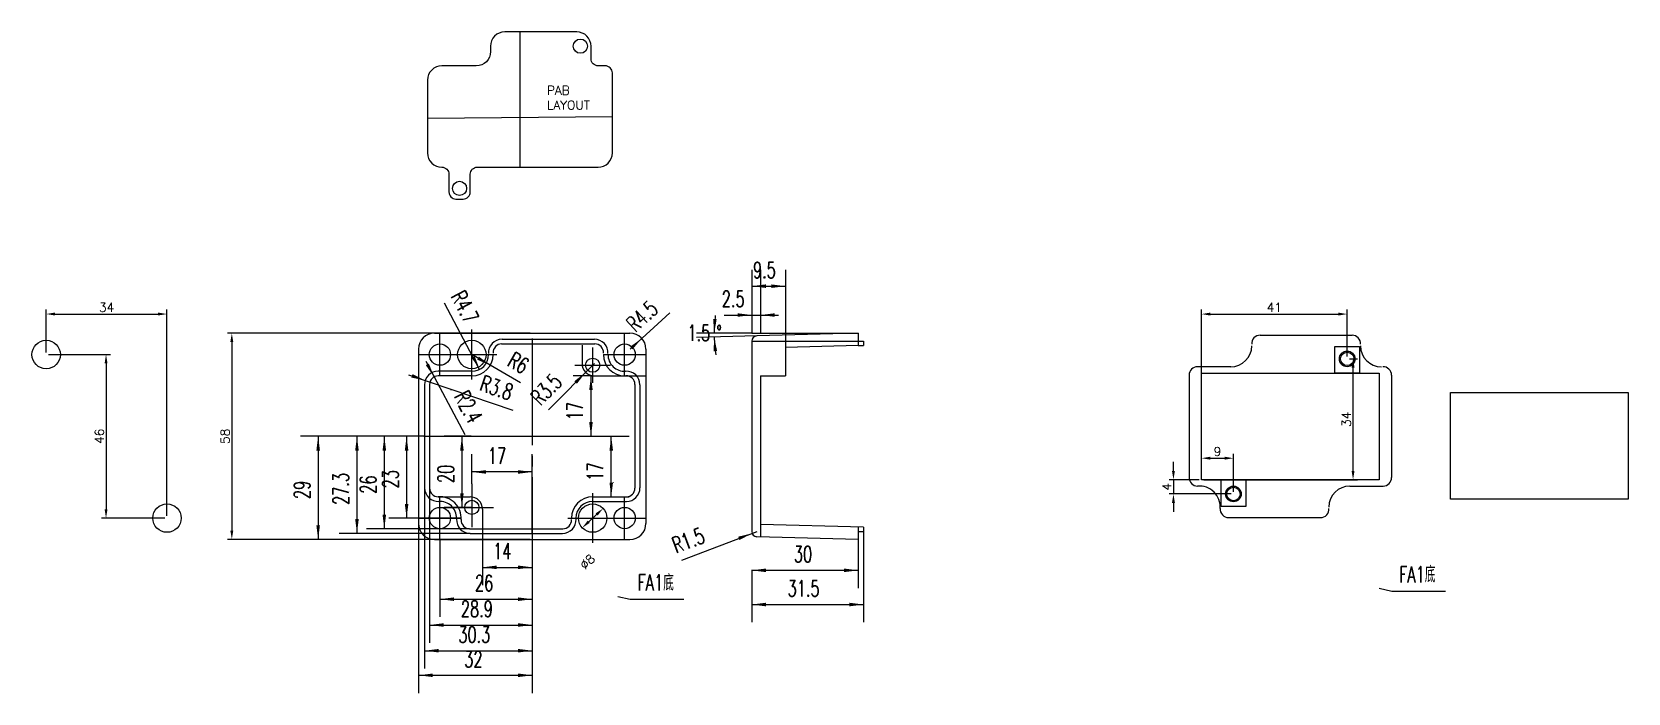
# Model space of a CAD drawing. Extents: x -173 to 277, y -72 to 113.
import ezdxf

# ---------------------------------------------------------------- set-up
doc = ezdxf.new("R2010")
doc.units = 0
doc.header["$MEASUREMENT"] = 0
doc.linetypes.add('EB_DASHDOT', pattern=[39, 30, -3, 3, -3])
doc.layers.get('0').update_dxf_attribs({"linetype": 'CONTINUOUS'})
doc.layers.get('Defpoints').update_dxf_attribs({"linetype": 'CONTINUOUS'})
doc.layers.add('CAXA1', color=1, linetype='EB_DASHDOT')
doc.layers.add('CAXA4', color=3, linetype='CONTINUOUS')
doc.styles.get("Standard").update_dxf_attribs({"font": 'txt', "bigfont": 'hztxt.shx'})
doc.dimstyles.new('ISO-25', dxfattribs={"dimtxt": 2.5, "dimasz": 2.5, "dimexe": 1.25, "dimexo": 0.625, "dimtad": 1, "dimdec": 4, "dimdsep": 46, "dimtxsty": 'Standard', "dimcen": 0, "dimadec": 0, "dimazin": 0, "dimtfac": 1, "dimtdec": 4, "dimtmove": 0, "dimatfit": 3, "dimfxl": 1, "dimtolj": 1, "dimtzin": 0, "dimarcsym": 0})
doc.dimstyles.new('标准', dxfattribs={"dimtxt": 3.5, "dimasz": 4, "dimexe": 2, "dimexo": 0, "dimtad": 1, "dimdec": 4, "dimdsep": 46, "dimtxsty": 'Standard', "dimcen": 0, "dimdle": 6, "dimadec": 0, "dimazin": 0, "dimtfac": 1, "dimtdec": 4, "dimtmove": 0, "dimatfit": 3, "dimfxl": 1, "dimtolj": 1, "dimtzin": 0, "dimarcsym": 0})

# ---------------------------------------------------------------- blocks, each defined once
blk = doc.blocks.new('*U1')
at = {"linetype": 'Continuous', "transparency": 16777216}
for points in [[(29.9, 33.86), (25.9, 34.36), (25.9, 33.36)], [(32.4, 33.86), (36.4, 34.36), (36.4, 33.36)]]:
    blk.add_hatch(color=1, dxfattribs=at).paths.add_polyline_path(points, flags=0)
at = {"color": 1, "linetype": 'Continuous', "transparency": 16777216}
for p, q in [((29.9, 46.59), (29.9, 28.86)), ((32.4, 46.59), (32.4, 28.86)), ((22.11, 33.86), (37.4, 33.86))]:
    blk.add_line(p, q, dxfattribs=at)
at = {"color": 1, "linetype": 'Continuous', "transparency": 16777216, "width": 0.667}
blk.add_text('2.5', height=4.5, dxfattribs=at).set_placement((21.48, 36.15))
blk = doc.blocks.new('*U2')
at = {"linetype": 'Continuous', "transparency": 16777216}
for points in [[(29.9, 41.98), (33.9, 42.48), (33.9, 41.48)], [(39.4, 41.98), (35.4, 42.48), (35.4, 41.48)]]:
    blk.add_hatch(color=1, dxfattribs=at).paths.add_polyline_path(points, flags=0)
at = {"color": 1, "linetype": 'Continuous', "transparency": 16777216}
for p, q in [((29.9, 46.59), (29.9, 36.98)), ((39.4, 46.59), (39.4, 36.98)), ((29.9, 41.98), (39.4, 41.98))]:
    blk.add_line(p, q, dxfattribs=at)
at = {"color": 1, "linetype": 'Continuous', "transparency": 16777216, "width": 0.667}
blk.add_text('9.5', height=4.5, dxfattribs=at).set_placement((30.25, 44.27))
blk = doc.blocks.new('*U3')
at = {"linetype": 'Continuous', "transparency": 16777216}
blk.add_hatch(color=1, dxfattribs=at).paths.add_polyline_path([(29.99, -27.54), (26.08, -28.49), (26.43, -29.43)], flags=0)
at = {"color": 1, "linetype": 'Continuous', "transparency": 16777216}
blk.add_line((10.26, -35.04), (31.4, -27.01), dxfattribs=at)
at = {"color": 1, "linetype": 'Continuous', "transparency": 16777216, "width": 0.667}
blk.add_text('R1.5', height=4.5, rotation=20.8207, dxfattribs=at).set_placement((8.59, -33.23))
blk = doc.blocks.new('CAXBLOCK4', base_point=(33.1, -18.56))
at = {"color": 1, "linetype": 'Continuous', "width": 0.667}
for s, p in [('1.5', (11.81, 26.59)), ('%%D', (19.96, 26.49))]:
    blk.add_text(s, height=4.5, dxfattribs=at).set_placement(p)
blk = doc.blocks.new('*U4')
at = {"linetype": 'Continuous', "transparency": 16777216}
for points in [[(19.34, 28.75), (20.03, 32.69), (19.04, 32.79)], [(19.35, 27.69), (20.15, 23.76), (19.16, 23.64)]]:
    blk.add_hatch(color=1, dxfattribs=at).paths.add_polyline_path(points, flags=0)
at = {"color": 1, "linetype": 'Continuous', "transparency": 16777216}
for p, q in [((29.9, 28.75), (14.34, 28.75)), ((31.36, 28), (14.35, 27.56))]:
    blk.add_line(p, q, dxfattribs=at)
for start, end in [(172.9368, 180), (181.5, 188.5632)]:
    blk.add_arc((59.9, 28.75), 40.56, start, end, dxfattribs=at)
blk.add_blockref('CAXBLOCK4', (33.1, -18.56), dxfattribs=at)
blk = doc.blocks.new('CAXBLOCK5', base_point=(33.1, -18.56))
at = {"color": 1, "linetype": 'Continuous'}
for p, q in [((-7.81, -45.26), (-4.29, -46.06)), ((-4.29, -46.06), (10.79, -46.06))]:
    blk.add_line(p, q, dxfattribs=at)
at = {"color": 1, "linetype": 'Continuous', "width": 0.667}
blk.add_text('FA1底', height=4.5, dxfattribs=at).set_placement((-2.21, -43.65))
blk = doc.blocks.new('*U7')
at = {"layer": 'CAXA4', "linetype": 'Continuous', "transparency": 16777216}
for points in [[(-48.85, -10.27), (-44.85, -10.77), (-44.85, -9.77)], [(-31.85, -10.27), (-35.85, -10.77), (-35.85, -9.77)]]:
    blk.add_hatch(color=1, dxfattribs=at).paths.add_polyline_path(points, flags=0)
at = {"layer": 'CAXA4', "color": 1, "linetype": 'Continuous', "transparency": 16777216}
for p, q in [((-48.85, -13.65), (-48.85, -5.27)), ((-31.85, -27.75), (-31.85, -5.27)), ((-31.85, -10.27), (-48.85, -10.27))]:
    blk.add_line(p, q, dxfattribs=at)
at = {"layer": 'CAXA4', "color": 1, "linetype": 'Continuous', "transparency": 16777216, "width": 0.667}
blk.add_text('17', height=4.5, dxfattribs=at).set_placement((-44.35, -7.98))
blk = doc.blocks.new('*U8')
at = {"layer": 'CAXA4', "linetype": 'Continuous', "transparency": 16777216}
for points in [[(-45.85, -37.1), (-41.85, -36.6), (-41.85, -37.6)], [(-31.85, -37.1), (-35.85, -36.6), (-35.85, -37.6)]]:
    blk.add_hatch(color=1, dxfattribs=at).paths.add_polyline_path(points, flags=0)
at = {"layer": 'CAXA4', "color": 1, "linetype": 'Continuous', "transparency": 16777216}
for p, q in [((-45.85, -25.82), (-45.85, -42.1)), ((-31.85, -27.75), (-31.85, -42.1)), ((-45.85, -37.1), (-31.85, -37.1))]:
    blk.add_line(p, q, dxfattribs=at)
at = {"layer": 'CAXA4', "color": 1, "linetype": 'Continuous', "transparency": 16777216, "width": 0.667}
blk.add_text('14', height=4.5, dxfattribs=at).set_placement((-42.85, -34.81))
blk = doc.blocks.new('*U9')
at = {"layer": 'CAXA4', "linetype": 'Continuous', "transparency": 16777216}
for points in [[(-57.85, -46.06), (-53.85, -45.56), (-53.85, -46.56)], [(-31.85, -46.06), (-35.85, -45.56), (-35.85, -46.56)]]:
    blk.add_hatch(color=1, dxfattribs=at).paths.add_polyline_path(points, flags=0)
at = {"layer": 'CAXA4', "color": 1, "linetype": 'Continuous', "transparency": 16777216}
for p, q in [((-57.85, -29.25), (-57.85, -51.06)), ((-31.85, -27.75), (-31.85, -51.06)), ((-57.85, -46.06), (-31.85, -46.06))]:
    blk.add_line(p, q, dxfattribs=at)
at = {"layer": 'CAXA4', "color": 1, "linetype": 'Continuous', "transparency": 16777216, "width": 0.667}
blk.add_text('26', height=4.5, dxfattribs=at).set_placement((-47.99, -43.77))
blk = doc.blocks.new('*U10')
at = {"layer": 'CAXA4', "linetype": 'Continuous', "transparency": 16777216}
for points in [[(-60.75, -53.32), (-56.75, -52.82), (-56.75, -53.82)], [(-31.85, -53.32), (-35.85, -52.82), (-35.85, -53.82)]]:
    blk.add_hatch(color=1, dxfattribs=at).paths.add_polyline_path(points, flags=0)
at = {"layer": 'CAXA4', "color": 1, "linetype": 'Continuous', "transparency": 16777216}
for p, q in [((-60.75, -14.85), (-60.75, -58.32)), ((-31.85, -27.75), (-31.85, -58.32)), ((-60.75, -53.32), (-31.85, -53.32))]:
    blk.add_line(p, q, dxfattribs=at)
at = {"layer": 'CAXA4', "color": 1, "linetype": 'Continuous', "transparency": 16777216, "width": 0.667}
blk.add_text('28.9', height=4.5, dxfattribs=at).set_placement((-51.95, -51.03))
blk = doc.blocks.new('*U11')
at = {"layer": 'CAXA4', "linetype": 'Continuous', "transparency": 16777216}
for points in [[(-62.15, -60.55), (-58.15, -60.05), (-58.15, -61.05)], [(-31.85, -60.55), (-35.85, -60.05), (-35.85, -61.05)]]:
    blk.add_hatch(color=1, dxfattribs=at).paths.add_polyline_path(points, flags=0)
at = {"layer": 'CAXA4', "color": 1, "linetype": 'Continuous', "transparency": 16777216}
for p, q in [((-62.15, -14.77), (-62.15, -65.55)), ((-31.85, -27.75), (-31.85, -65.55)), ((-62.15, -60.55), (-31.85, -60.55))]:
    blk.add_line(p, q, dxfattribs=at)
at = {"layer": 'CAXA4', "color": 1, "linetype": 'Continuous', "transparency": 16777216, "width": 0.667}
blk.add_text('30.3', height=4.5, dxfattribs=at).set_placement((-52.65, -58.26))
blk = doc.blocks.new('*U12')
at = {"layer": 'CAXA4', "linetype": 'Continuous', "transparency": 16777216}
for points in [[(-63.85, -67.46), (-59.85, -66.96), (-59.85, -67.96)], [(-31.85, -67.46), (-35.85, -66.96), (-35.85, -67.96)]]:
    blk.add_hatch(color=1, dxfattribs=at).paths.add_polyline_path(points, flags=0)
at = {"layer": 'CAXA4', "color": 1, "linetype": 'Continuous', "transparency": 16777216}
for p, q in [((-63.85, -24.75), (-63.85, -72.46)), ((-31.85, -27.75), (-31.85, -72.46)), ((-63.85, -67.46), (-31.85, -67.46))]:
    blk.add_line(p, q, dxfattribs=at)
at = {"layer": 'CAXA4', "color": 1, "linetype": 'Continuous', "transparency": 16777216, "width": 0.667}
blk.add_text('32', height=4.5, dxfattribs=at).set_placement((-50.99, -65.17))
blk = doc.blocks.new('*U13')
at = {"layer": 'CAXA4', "linetype": 'Continuous', "transparency": 16777216}
for points in [[(-51.65, -0.25), (-51.15, -4.25), (-52.15, -4.25)], [(-51.65, -20.25), (-51.15, -16.25), (-52.15, -16.25)]]:
    blk.add_hatch(color=1, dxfattribs=at).paths.add_polyline_path(points, flags=0)
at = {"layer": 'CAXA4', "color": 1, "linetype": 'Continuous', "transparency": 16777216}
for p, q in [((-49.08, -0.25), (-56.65, -0.25)), ((-51.65, -0.25), (-51.65, -20.25)), ((-48.85, -20.25), (-56.65, -20.25))]:
    blk.add_line(p, q, dxfattribs=at)
at = {"layer": 'CAXA4', "color": 1, "linetype": 'Continuous', "transparency": 16777216, "width": 0.667}
blk.add_text('20', height=4.5, rotation=90, dxfattribs=at).set_placement((-53.94, -13.39))
blk = doc.blocks.new('*U14')
at = {"layer": 'CAXA4', "linetype": 'Continuous', "transparency": 16777216}
for points in [[(-67.22, -0.25), (-66.72, -4.25), (-67.72, -4.25)], [(-67.22, -23.25), (-66.72, -19.25), (-67.72, -19.25)]]:
    blk.add_hatch(color=1, dxfattribs=at).paths.add_polyline_path(points, flags=0)
at = {"layer": 'CAXA4', "color": 1, "linetype": 'Continuous', "transparency": 16777216}
for p, q in [((-62.35, -0.25), (-72.22, -0.25)), ((-67.22, -0.25), (-67.22, -23.25)), ((-51.85, -23.25), (-72.22, -23.25))]:
    blk.add_line(p, q, dxfattribs=at)
at = {"layer": 'CAXA4', "color": 1, "linetype": 'Continuous', "transparency": 16777216, "width": 0.667}
blk.add_text('23', height=4.5, rotation=90, dxfattribs=at).set_placement((-69.51, -14.89))
blk = doc.blocks.new('*U15')
at = {"layer": 'CAXA4', "linetype": 'Continuous', "transparency": 16777216}
for points in [[(-73.49, -0.25), (-72.99, -4.25), (-73.99, -4.25)], [(-73.49, -26.25), (-72.99, -22.25), (-73.99, -22.25)]]:
    blk.add_hatch(color=1, dxfattribs=at).paths.add_polyline_path(points, flags=0)
at = {"layer": 'CAXA4', "color": 1, "linetype": 'Continuous', "transparency": 16777216}
for p, q in [((-62.35, -0.25), (-78.49, -0.25)), ((-73.49, -0.25), (-73.49, -26.25)), ((-49.48, -26.25), (-78.49, -26.25))]:
    blk.add_line(p, q, dxfattribs=at)
at = {"layer": 'CAXA4', "color": 1, "linetype": 'Continuous', "transparency": 16777216, "width": 0.667}
blk.add_text('26', height=4.5, rotation=90, dxfattribs=at).set_placement((-75.78, -16.39))
blk = doc.blocks.new('*U16')
at = {"layer": 'CAXA4', "linetype": 'Continuous', "transparency": 16777216}
for points in [[(-81.19, -0.25), (-80.69, -4.25), (-81.69, -4.25)], [(-81.19, -27.55), (-80.69, -23.55), (-81.69, -23.55)]]:
    blk.add_hatch(color=1, dxfattribs=at).paths.add_polyline_path(points, flags=0)
at = {"layer": 'CAXA4', "color": 1, "linetype": 'Continuous', "transparency": 16777216}
for p, q in [((-62.35, -0.25), (-86.19, -0.25)), ((-81.19, -0.25), (-81.19, -27.55)), ((-49.37, -27.55), (-86.19, -27.55))]:
    blk.add_line(p, q, dxfattribs=at)
at = {"layer": 'CAXA4', "color": 1, "linetype": 'Continuous', "transparency": 16777216, "width": 0.667}
blk.add_text('27.3', height=4.5, rotation=90, dxfattribs=at).set_placement((-83.48, -19.55))
blk = doc.blocks.new('*U17')
at = {"layer": 'CAXA4', "linetype": 'Continuous', "transparency": 16777216}
for points in [[(-92.11, -0.25), (-91.61, -4.25), (-92.61, -4.25)], [(-92.11, -29.25), (-91.61, -25.25), (-92.61, -25.25)]]:
    blk.add_hatch(color=1, dxfattribs=at).paths.add_polyline_path(points, flags=0)
at = {"layer": 'CAXA4', "color": 1, "linetype": 'Continuous', "transparency": 16777216}
for p, q in [((-62.35, -0.25), (-97.11, -0.25)), ((-92.11, -0.25), (-92.11, -29.25)), ((-59.35, -29.25), (-97.11, -29.25))]:
    blk.add_line(p, q, dxfattribs=at)
at = {"layer": 'CAXA4', "color": 1, "linetype": 'Continuous', "transparency": 16777216, "width": 0.667}
blk.add_text('29', height=4.5, rotation=90, dxfattribs=at).set_placement((-94.4, -17.89))
blk = doc.blocks.new('*U18')
at = {"layer": 'CAXA4', "linetype": 'Continuous', "transparency": 16777216}
blk.add_hatch(color=1, dxfattribs=at).paths.add_polyline_path([(-59.49, 16.46), (-60.94, 20.22), (-61.82, 19.75)], flags=0)
at = {"layer": 'CAXA4', "color": 1, "linetype": 'Continuous', "transparency": 16777216}
blk.add_line((-61.85, 20.87), (-50.8, 0.27), dxfattribs=at)
at = {"layer": 'CAXA4', "color": 1, "linetype": 'Continuous', "transparency": 16777216, "width": 0.667}
blk.add_text('R2.4', height=4.5, rotation=298.2257, dxfattribs=at).set_placement((-53.95, 10.99))
blk = doc.blocks.new('*U19')
at = {"layer": 'CAXA4', "linetype": 'Continuous', "transparency": 16777216}
blk.add_hatch(color=1, dxfattribs=at).paths.add_polyline_path([(-61.95, 15.47), (-65.58, 17.24), (-65.9, 16.29)], flags=0)
at = {"layer": 'CAXA4', "color": 1, "linetype": 'Continuous', "transparency": 16777216}
blk.add_line((-66.68, 17.09), (-37.29, 7.07), dxfattribs=at)
at = {"layer": 'CAXA4', "color": 1, "linetype": 'Continuous', "transparency": 16777216, "width": 0.667}
blk.add_text('R3.8', height=4.5, rotation=341.1734, dxfattribs=at).set_placement((-46.91, 12.77))
blk = doc.blocks.new('*U20')
at = {"layer": 'CAXA4', "linetype": 'Continuous', "transparency": 16777216}
blk.add_hatch(color=1, dxfattribs=at).paths.add_polyline_path([(-43.66, 19.75), (-47.37, 21.31), (-46.87, 22.18)], flags=0)
at = {"layer": 'CAXA4', "color": 1, "linetype": 'Continuous', "transparency": 16777216}
blk.add_line((-35.16, 14.83), (-48.85, 22.75), dxfattribs=at)
at = {"layer": 'CAXA4', "color": 1, "linetype": 'Continuous', "transparency": 16777216, "width": 0.667}
blk.add_text('R6', height=4.5, rotation=329.9767, dxfattribs=at).set_placement((-39.14, 19.78))
blk = doc.blocks.new('*U21')
at = {"layer": 'CAXA4', "linetype": 'Continuous', "transparency": 16777216}
blk.add_hatch(color=1, dxfattribs=at).paths.add_polyline_path([(-46.66, 18.59), (-48.97, 21.9), (-48.08, 22.36)], flags=0)
at = {"layer": 'CAXA4', "color": 1, "linetype": 'Continuous', "transparency": 16777216}
blk.add_line((-46.66, 18.59), (-56.51, 37.23), dxfattribs=at)
at = {"layer": 'CAXA4', "color": 1, "linetype": 'Continuous', "transparency": 16777216, "width": 0.667}
blk.add_text('R4.7', height=4.5, rotation=297.874, dxfattribs=at).set_placement((-54.92, 39.11))
blk = doc.blocks.new('*U24')
at = {"layer": 'CAXA4', "linetype": 'Continuous', "transparency": 16777216}
blk.add_hatch(color=1, dxfattribs=at).paths.add_polyline_path([(-1.03, 27.28), (-3.65, 24.22), (-4.32, 24.95)], flags=0)
at = {"layer": 'CAXA4', "color": 1, "linetype": 'Continuous', "transparency": 16777216}
blk.add_line((6.84, 34.46), (-4.35, 24.25), dxfattribs=at)
at = {"layer": 'CAXA4', "color": 1, "linetype": 'Continuous', "transparency": 16777216, "width": 0.667}
blk.add_text('R4.5', height=4.5, rotation=42.3623, dxfattribs=at).set_placement((-2.79, 28.78))
blk = doc.blocks.new('*U25')
at = {"layer": 'CAXA4', "linetype": 'Continuous', "transparency": 16777216}
blk.add_hatch(color=1, dxfattribs=at).paths.add_polyline_path([(-16.81, 17.76), (-19.98, 15.27), (-19.27, 14.56)], flags=0)
at = {"layer": 'CAXA4', "color": 1, "linetype": 'Continuous', "transparency": 16777216}
blk.add_line((-27.29, 7.17), (-14.35, 20.25), dxfattribs=at)
at = {"layer": 'CAXA4', "color": 1, "linetype": 'Continuous', "transparency": 16777216, "width": 0.667}
blk.add_text('R3.5', height=4.5, rotation=45.3213, dxfattribs=at).set_placement((-29.56, 8.12))
blk = doc.blocks.new('*U27')
at = {"layer": 'CAXA4', "linetype": 'Continuous', "transparency": 16777216}
for points in [[(-15.34, 16.75), (-14.84, 12.75), (-15.84, 12.75)], [(-15.34, -0.25), (-14.84, 3.75), (-15.84, 3.75)]]:
    blk.add_hatch(color=1, dxfattribs=at).paths.add_polyline_path(points, flags=0)
at = {"layer": 'CAXA4', "color": 1, "linetype": 'Continuous', "transparency": 16777216}
for p, q in [((-15.11, 16.75), (-20.34, 16.75)), ((-15.34, 16.75), (-15.34, -0.25)), ((-62.35, -0.25), (-10.34, -0.25))]:
    blk.add_line(p, q, dxfattribs=at)
at = {"layer": 'CAXA4', "color": 1, "linetype": 'Continuous', "transparency": 16777216, "width": 0.667}
blk.add_text('17', height=4.5, rotation=90, dxfattribs=at).set_placement((-17.63, 4.25))
blk = doc.blocks.new('*U28')
at = {"layer": 'CAXA4', "linetype": 'Continuous', "transparency": 16777216}
for points in [[(-9.63, -0.25), (-10.13, -4.25), (-9.13, -4.25)], [(-9.63, -17.25), (-10.13, -13.25), (-9.13, -13.25)]]:
    blk.add_hatch(color=1, dxfattribs=at).paths.add_polyline_path(points, flags=0)
at = {"layer": 'CAXA4', "color": 1, "linetype": 'Continuous', "transparency": 16777216}
for p, q in [((-62.35, -0.25), (-4.63, -0.25)), ((-9.63, -17.25), (-9.63, -0.25)), ((-14.85, -17.25), (-4.63, -17.25))]:
    blk.add_line(p, q, dxfattribs=at)
at = {"layer": 'CAXA4', "color": 1, "linetype": 'Continuous', "transparency": 16777216, "width": 0.667}
blk.add_text('17', height=4.5, rotation=90, dxfattribs=at).set_placement((-11.92, -12.75))
blk = doc.blocks.new('*U29')
at = {"linetype": 'Continuous', "transparency": 16777216}
for points in [[(29.9, -37.94), (33.9, -37.44), (33.9, -38.44)], [(59.9, -37.94), (55.9, -37.44), (55.9, -38.44)]]:
    blk.add_hatch(color=1, dxfattribs=at).paths.add_polyline_path(points, flags=0)
at = {"color": 1, "linetype": 'Continuous', "transparency": 16777216}
for p, q in [((29.9, -37.84), (29.9, -42.94)), ((29.9, -37.94), (59.9, -37.94)), ((59.9, -37.84), (59.9, -42.94))]:
    blk.add_line(p, q, dxfattribs=at)
at = {"color": 1, "linetype": 'Continuous', "transparency": 16777216, "width": 0.667}
blk.add_text('30', height=4.5, dxfattribs=at).set_placement((41.76, -35.65))
blk = doc.blocks.new('*U30')
at = {"linetype": 'Continuous', "transparency": 16777216}
for points in [[(29.9, -47.56), (33.9, -47.06), (33.9, -48.06)], [(61.4, -47.56), (57.4, -47.06), (57.4, -48.06)]]:
    blk.add_hatch(color=1, dxfattribs=at).paths.add_polyline_path(points, flags=0)
at = {"color": 1, "linetype": 'Continuous', "transparency": 16777216}
for p, q in [((29.9, -37.84), (29.9, -52.56)), ((61.4, -37.84), (61.4, -52.56)), ((29.9, -47.56), (61.4, -47.56))]:
    blk.add_line(p, q, dxfattribs=at)
at = {"color": 1, "linetype": 'Continuous', "transparency": 16777216, "width": 0.667}
blk.add_text('31.5', height=4.5, dxfattribs=at).set_placement((40, -45.27))
blk = doc.blocks.new('*D32')
at = {"color": 0, "lineweight": -2, "ltscale": 5.822636, "transparency": 16777216}
blk.add_line((-13.75, -22.23), (-15.96, -24.27), dxfattribs=at)
at = {"color": 0, "ltscale": 5.822636, "transparency": 16777216}
for points in [[(-14.04, -21.93), (-13.47, -22.54), (-11.92, -20.54)], [(-16.24, -23.96), (-15.67, -24.58), (-17.79, -25.97)]]:
    blk.add_solid(points, dxfattribs=at)
at = {"layer": 'Defpoints', "color": 0, "ltscale": 5.822636, "transparency": 16777216}
for p in [(-11.92, -20.54), (-17.79, -25.97)]:
    blk.add_point(p, dxfattribs=at)
at = {"color": 0, "ltscale": 5.822636, "transparency": 16777216, "insert": (-16.34, -35.53), "char_height": 2.5, "attachment_point": 5, "rotation": 42.7635}
blk.add_mtext('\\A1;∅8', dxfattribs=at)
blk = doc.blocks.new('*D33')
at = {"color": 0, "lineweight": -2, "ltscale": 5.822636, "transparency": 16777216}
for p, q in [((-168.65, 23.37), (-168.65, 35.39)), ((-166.15, 34.14), (-137.15, 34.14)), ((-134.65, -22.63), (-134.65, 35.39))]:
    blk.add_line(p, q, dxfattribs=at)
at = {"color": 0, "ltscale": 5.822636, "transparency": 16777216}
for points in [[(-166.15, 34.56), (-166.15, 33.73), (-168.65, 34.14)], [(-137.15, 34.56), (-137.15, 33.73), (-134.65, 34.14)]]:
    blk.add_solid(points, dxfattribs=at)
at = {"layer": 'Defpoints', "color": 0, "ltscale": 5.822636, "transparency": 16777216}
for p in [(-134.65, 34.14), (-168.65, 22.75), (-134.65, -23.25)]:
    blk.add_point(p, dxfattribs=at)
at = {"color": 0, "ltscale": 5.822636, "transparency": 16777216, "insert": (-151.65, 36.02), "char_height": 2.5, "attachment_point": 5}
blk.add_mtext('\\A1;34', dxfattribs=at)
blk = doc.blocks.new('*D34')
at = {"color": 0, "lineweight": -2, "ltscale": 5.822636, "transparency": 16777216}
for p, q in [((-168.03, 22.75), (-150.55, 22.75)), ((-151.8, 20.25), (-151.8, -20.75)), ((-135.28, -23.25), (-153.05, -23.25))]:
    blk.add_line(p, q, dxfattribs=at)
at = {"color": 0, "ltscale": 5.822636, "transparency": 16777216}
for points in [[(-152.21, 20.25), (-151.38, 20.25), (-151.8, 22.75)], [(-152.21, -20.75), (-151.38, -20.75), (-151.8, -23.25)]]:
    blk.add_solid(points, dxfattribs=at)
at = {"layer": 'Defpoints', "color": 0, "ltscale": 5.822636, "transparency": 16777216}
for p in [(-168.65, 22.75), (-151.8, -23.25), (-134.65, -23.25)]:
    blk.add_point(p, dxfattribs=at)
at = {"color": 0, "ltscale": 5.822636, "transparency": 16777216, "insert": (-153.67, -0.25), "char_height": 2.5, "attachment_point": 5, "rotation": 90}
blk.add_mtext('\\A1;46', dxfattribs=at)
blk = doc.blocks.new('*D35')
at = {"color": 0, "lineweight": -2, "ltscale": 5.822636, "transparency": 16777216}
for p, q in [((-32.48, 28.75), (-117.65, 28.75)), ((-116.4, 26.25), (-116.4, -26.75)), ((-32.48, -29.25), (-117.65, -29.25))]:
    blk.add_line(p, q, dxfattribs=at)
at = {"color": 0, "ltscale": 5.822636, "transparency": 16777216}
for points in [[(-116.82, 26.25), (-115.99, 26.25), (-116.4, 28.75)], [(-116.82, -26.75), (-115.99, -26.75), (-116.4, -29.25)]]:
    blk.add_solid(points, dxfattribs=at)
at = {"layer": 'Defpoints', "color": 0, "ltscale": 5.822636, "transparency": 16777216}
for p in [(-31.85, 28.75), (-116.4, -29.25), (-31.85, -29.25)]:
    blk.add_point(p, dxfattribs=at)
at = {"color": 0, "ltscale": 5.822636, "transparency": 16777216, "insert": (-118.28, -0.25), "char_height": 2.5, "attachment_point": 5, "rotation": 90}
blk.add_mtext('\\A1;58', dxfattribs=at)
blk = doc.blocks.new('A$C6FFC3F0F')
at = {"ltscale": 5.822636}
for p, q in [((26, 47), (26, 8.96)), ((0, 22.79), (52, 23.21))]:
    blk.add_line(p, q, dxfattribs=at)
at = {"color": 7, "linetype": 'Continuous'}
blk.add_lwpolyline([(17.71, 43), (17.71, 41.46, -0.414214), (13.71, 37.46), (4, 37.46, 0.414214), (0, 33.46), (0, 12.96, 0.414214), (4, 8.96), (4, 8.96, -0.414214), (6, 6.96), (6, 2, 0.414214), (8, 0), (10, 0, 0.414214), (12, 2), (12, 6.96, -0.414214), (14, 8.96), (48, 8.96, 0.414214), (52, 12.96), (52, 35.46, 0.414214), (50, 37.46), (48, 37.46, -0.414214), (46, 39.46), (46, 43, 0.414214), (42, 47), (21.71, 47, 0.414214)], format="xyb", close=True, dxfattribs=at)
for centre in [(43, 43), (9, 3)]:
    blk.add_circle(centre, 2, dxfattribs=at)
blk = doc.blocks.new('A$C46D42BAD')
at = {"ltscale": 5.822636}
blk.add_lwpolyline([(0, 30), (50, 30), (50, 0), (0, 0)], close=True, dxfattribs=at)
blk = doc.blocks.new('*D98')
at = {"color": 0, "lineweight": -2, "ltscale": 5.822636, "transparency": 16777216}
for p, q in [((156.47, -11.84), (156.47, 35.38)), ((158.97, 34.13), (194.97, 34.13)), ((197.47, 22.16), (197.47, 35.38))]:
    blk.add_line(p, q, dxfattribs=at)
at = {"color": 0, "ltscale": 5.822636, "transparency": 16777216}
for points in [[(158.97, 34.54), (158.97, 33.71), (156.47, 34.13)], [(194.97, 34.54), (194.97, 33.71), (197.47, 34.13)]]:
    blk.add_solid(points, dxfattribs=at)
at = {"layer": 'Defpoints', "color": 0, "ltscale": 5.822636, "transparency": 16777216}
for p in [(197.47, 34.13), (197.47, 21.54), (156.47, -12.46)]:
    blk.add_point(p, dxfattribs=at)
at = {"color": 0, "ltscale": 5.822636, "transparency": 16777216, "insert": (176.97, 36), "char_height": 2.5, "attachment_point": 5}
blk.add_mtext('\\A1;41', dxfattribs=at)
blk = doc.blocks.new('*D99')
at = {"color": 0, "lineweight": -2, "ltscale": 5.822636, "transparency": 16777216}
for p, q in [((198.09, 21.54), (200.37, 21.54)), ((199.12, -9.96), (199.12, 19.04)), ((157.09, -12.46), (200.37, -12.46))]:
    blk.add_line(p, q, dxfattribs=at)
at = {"color": 0, "ltscale": 5.822636, "transparency": 16777216}
for points in [[(198.71, 19.04), (199.54, 19.04), (199.12, 21.54)], [(198.71, -9.96), (199.54, -9.96), (199.12, -12.46)]]:
    blk.add_solid(points, dxfattribs=at)
at = {"layer": 'Defpoints', "color": 0, "ltscale": 5.822636, "transparency": 16777216}
for p in [(197.47, 21.54), (199.12, 21.54), (156.47, -12.46)]:
    blk.add_point(p, dxfattribs=at)
at = {"color": 0, "ltscale": 5.822636, "transparency": 16777216, "insert": (197.25, 4.54), "char_height": 2.5, "attachment_point": 5, "rotation": 90}
blk.add_mtext('\\A1;34', dxfattribs=at)
blk = doc.blocks.new('*D100')
at = {"color": 0, "lineweight": -2, "ltscale": 5.822636, "transparency": 16777216}
for p, q in [((156.47, -11.84), (156.47, -5.16)), ((158.97, -6.41), (162.97, -6.41)), ((165.47, -15.84), (165.47, -5.16))]:
    blk.add_line(p, q, dxfattribs=at)
at = {"color": 0, "ltscale": 5.822636, "transparency": 16777216}
for points in [[(158.97, -5.99), (158.97, -6.82), (156.47, -6.41)], [(162.97, -5.99), (162.97, -6.82), (165.47, -6.41)]]:
    blk.add_solid(points, dxfattribs=at)
at = {"layer": 'Defpoints', "color": 0, "ltscale": 5.822636, "transparency": 16777216}
for p in [(165.47, -6.41), (156.47, -12.46), (165.47, -16.46)]:
    blk.add_point(p, dxfattribs=at)
at = {"color": 0, "ltscale": 5.822636, "transparency": 16777216, "insert": (160.97, -4.53), "char_height": 2.5, "attachment_point": 5}
blk.add_mtext('\\A1;9', dxfattribs=at)
blk = doc.blocks.new('*D101')
at = {"color": 0, "lineweight": -2, "ltscale": 5.822636, "transparency": 16777216}
for p, q in [((148.58, -9.96), (148.58, -7.46)), ((155.84, -12.46), (147.33, -12.46)), ((148.58, -12.46), (148.58, -16.46)), ((164.84, -16.46), (147.33, -16.46)), ((148.58, -18.96), (148.58, -21.46))]:
    blk.add_line(p, q, dxfattribs=at)
at = {"color": 0, "ltscale": 5.822636, "transparency": 16777216}
for points in [[(148.16, -9.96), (148.99, -9.96), (148.58, -12.46)], [(148.16, -18.96), (148.99, -18.96), (148.58, -16.46)]]:
    blk.add_solid(points, dxfattribs=at)
at = {"layer": 'Defpoints', "color": 0, "ltscale": 5.822636, "transparency": 16777216}
for p in [(156.47, -12.46), (148.58, -16.46), (165.47, -16.46)]:
    blk.add_point(p, dxfattribs=at)
at = {"color": 0, "ltscale": 5.822636, "transparency": 16777216, "insert": (146.7, -14.46), "char_height": 2.5, "attachment_point": 5, "rotation": 90}
blk.add_mtext('\\A1;4', dxfattribs=at)

msp = doc.modelspace()

# ---------------------------------------------------------------- linework, layer by layer
at = {"color": 7, "linetype": 'Continuous'}
for p, q in [((39.39516, 46.58812), (39.39516, 16.74771)), ((-59.35404, 28.74771), (-4.35404, 28.74771)), ((-40.36875, 27.04771), (-14.33932, 27.04771)), ((29.89516, 28.74771), (59.89516, 28.74771)), ((59.89516, 28.74771), (31.3559, 28.00038)), ((59.89516, 28.74771), (59.89516, 25.24771)), ((172.96303, 28.17533), (198.84271, 28.17533)), ((-63.85404, 24.24771), (-63.85404, -24.75229)), ((-40.47549, 25.74771), (-14.23259, 25.74771)), ((-17.85404, 25.42926), (-17.85404, 20.24771)), ((0.14596, 24.24771), (0.14596, -24.75229)), ((29.89516, 26.5009), (29.89516, -27.00548)), ((59.89516, 25.24771), (39.39516, 24.7109)), ((59.89516, 25.24771), (61.39516, 25.24771)), ((61.39516, 26.54771), (61.39516, 25.24771)), ((-48.85404, 18.04771), (-58.35404, 18.04771)), ((164.70045, 19.2999), (155.33194, 19.2999)), ((-62.15404, 14.24771), (-62.15404, -14.76702)), ((-60.75404, 14.34771), (-60.75404, -14.85229)), ((-48.85404, 16.74771), (-58.35404, 16.74771)), ((-15.11004, 16.74771), (0.14596, 16.74771)), ((-2.95404, 14.3626), (-2.95404, -14.85229)), ((-1.55404, 14.26243), (-1.55404, -14.75229)), ((32.39516, 16.74771), (39.39516, 16.74771)), ((32.39516, 16.74771), (32.39516, -28.53218)), ((152.96516, 16.93312), (152.96516, -11.86273)), ((209.96516, 16.9478), (209.96516, -11.86273)), ((-54.63104, 12.75923), (-54.63104, 12.836)), ((-9.07703, -13.26381), (-9.07703, -13.34058)), ((-58.35404, -17.25229), (-49.35404, -17.25229)), ((-48.85404, -13.6485), (-48.85404, -25.82026)), ((-14.85404, -17.25229), (-5.35404, -17.25229)), ((198.22986, -14.22951), (207.59838, -14.22951)), ((-57.85403, -20.25229), (-42.7773, -20.25229)), ((-45.85404, -20.75229), (-45.85404, -25.82026)), ((-14.85404, -18.55229), (-5.35404, -18.55229)), ((-49.4755, -26.25229), (-23.23259, -26.25229)), ((61.39516, -25.79157), (32.39516, -25.03218)), ((59.89516, -25.75229), (59.89516, -37.84297)), ((61.39516, -25.79157), (61.39516, -37.84297)), ((164.08759, -23.10494), (189.96727, -23.10494)), ((-59.35404, -29.25229), (-4.35404, -29.25229)), ((-49.36876, -27.55229), (-23.33932, -27.55229)), ((59.89516, -29.25229), (31.3559, -28.50496))]:
    msp.add_line(p, q, dxfattribs=at)
at = {"color": 1, "linetype": 'Continuous'}
for p, q in [((29.89516, 26.54771), (61.39516, 26.54771)), ((59.89516, -27.05229), (61.39516, -27.05229))]:
    msp.add_line(p, q, dxfattribs=at)
at = {"ltscale": 5.822636}
for points in [[(193.96516, 25.03519), (200.96516, 25.03519), (200.96516, 17.53519), (193.96516, 17.53519)], [(226.51203, 12.07828), (276.51203, 12.07828), (276.51203, -17.92172), (226.51203, -17.92172)], [(161.96516, -12.46481), (168.96516, -12.46481), (168.96516, -19.96481), (161.96516, -19.96481)]]:
    msp.add_lwpolyline(points, close=True, dxfattribs=at)
at = {"color": 7, "linetype": 'Continuous'}
for centre, radius in [((-168.6549, 22.74771), 4), ((-57.85404, 22.74771), 3), ((-48.85404, 22.74771), 4), ((-5.85404, 22.74771), 3), ((197.46516, 21.53517), 1.88235), ((-14.85404, 19.74771), 2), ((165.46516, -16.46479), 1.88235), ((-134.6549, -23.25229), 4), ((-57.85404, -23.25229), 3), ((-48.85404, -20.25229), 2), ((-14.85404, -23.25229), 4), ((-5.85404, -23.25229), 3)]:
    msp.add_circle(centre, radius, dxfattribs=at)
at = {"ltscale": 5.822636}
for centre in [(197.46516, 21.53517), (165.46516, -16.46479)]:
    msp.add_circle(centre, 2.2, dxfattribs=at)
at = {"color": 7, "linetype": 'Continuous'}
for centre, radius, start, end in [((-59.35404, 24.24771), 4.5, 90, 180), ((-40.36875, 23.24771), 3.8, 90.0000066, 183.3722708), ((-14.33933, 23.2477), 3.80001, 356.6278858, 89.9999284), ((-4.35404, 24.24771), 4.5, 0, 90), ((31.39516, 26.5009), 1.5, 91.5, 180), ((172.96303, 25.80855), 2.36678, 90.0000155, 184.0960067), ((198.8427, 25.80853), 2.3668, 355.9044433, 89.9997965), ((-48.85404, 22.74771), 4.7, 270, 0), ((-48.85404, 22.74771), 6, 270, 0), ((-40.47549, 23.34771), 2.4, 90.0000155, 184.0960067), ((-14.2326, 23.34769), 2.40002, 355.9044433, 89.9997965), ((-5.85404, 22.74771), 6, 180, 270), ((-5.85404, 22.74771), 4.7, 180, 273.3722874), ((164.70045, 25.21685), 5.91695, 270, 0), ((207.1053, 25.21685), 5.91695, 180, 270), ((-58.35404, 14.24771), 3.8, 90, 180), ((-14.35404, 20.24771), 3.5, 180, 270), ((-5.35403, 14.26243), 3.8, 0, 93.3723522), ((155.33194, 16.93312), 2.36678, 90, 180), ((207.59836, 16.94779), 2.36679, 0, 93.4120736), ((-58.35404, 14.34771), 2.4, 90, 180), ((-5.35405, 14.36259), 2.40001, 0, 93.4120736), ((155.33194, -11.86273), 2.36678, 180, 270), ((207.59838, -11.86273), 2.36678, 270, 0), ((-58.35405, -14.76703), 3.79998, 180, 273.3726384), ((-58.35404, -14.85229), 2.4, 180, 270), ((-57.85404, -23.25229), 6, 355.9995918, 94.3743997), ((-49.35404, -20.75229), 3.5, 0, 90), ((-14.85404, -23.25229), 6, 90, 180), ((-5.35404, -14.75229), 3.8, 270, 0), ((-5.35404, -14.85229), 2.4, 270, 0), ((155.82502, -20.14647), 5.91695, 355.9995918, 94.3743997), ((198.22986, -20.14647), 5.91695, 90, 180), ((-57.85404, -23.25229), 4.7, 0, 93.3722906), ((-14.85404, -23.25229), 4.7, 90, 180), ((164.08759, -20.73817), 2.36678, 175.903817, 270.0000582), ((189.96727, -20.73815), 2.3668, 270.000168, 4.0956417), ((-59.35404, -24.75229), 4.5, 180, 270), ((-49.36876, -23.7523), 3.79999, 176.6275833, 270.0000539), ((-49.4755, -23.8523), 2.39999, 175.903817, 270.0000582), ((-23.33932, -23.75229), 3.8, 270.0000066, 3.3722708), ((-23.2326, -23.85228), 2.40002, 270.000168, 4.0956417), ((-4.35404, -24.75229), 4.5, 270, 0), ((31.39516, -27.00548), 1.5, 180, 268.5)]:
    msp.add_arc(centre, radius, start, end, dxfattribs=at)
at = {"layer": 'CAXA1', "color": 7, "linetype": 'EB_DASHDOT'}
for p, q in [((-57.85404, 16.74771), (-57.85404, 28.74771)), ((-48.85404, 15.74771), (-48.85404, 29.74771)), ((-31.85404, 27.24771), (-31.85404, -27.75229)), ((-5.85404, 16.74771), (-5.85404, 28.74771)), ((-63.85404, 22.74771), (-51.85404, 22.74771)), ((-55.85404, 22.74771), (-41.85404, 22.74771)), ((-14.85404, 14.74771), (-14.85404, 24.74771)), ((-11.85404, 22.74771), (0.14596, 22.74771)), ((-19.85404, 19.74771), (-9.85404, 19.74771)), ((-57.85404, -29.25229), (-57.85404, -17.25229)), ((-14.85404, -30.25229), (-14.85404, -16.25229)), ((-5.85404, -29.25229), (-5.85404, -17.25229)), ((-63.85404, -23.25229), (-51.85404, -23.25229)), ((-21.85404, -23.25229), (-7.85404, -23.25229)), ((-11.85404, -23.25229), (0.14596, -23.25229))]:
    msp.add_line(p, q, dxfattribs=at)

# ---------------------------------------------------------------- block references
at = {"ltscale": 5.822636}
for name, p in [('A$C6FFC3F0F', (-61.31788, 66.48295)), ('A$C46D42BAD', (156.46516, -12.46481))]:
    msp.add_blockref(name, p, dxfattribs=at)
at = {"layer": 'CAXA4', "color": 7, "linetype": 'Continuous'}
for p in [(33.09699, -18.55965), (247.41618, -16.26006)]:
    msp.add_blockref('CAXBLOCK5', p, dxfattribs=at)

# ---------------------------------------------------------------- texts
at = {"ltscale": 5.822636, "insert": (-27.74072, 98.31802), "char_height": 2.5, "attachment_point": 1}
msp.add_mtext_dynamic_manual_height_columns('PAB LAYOUT', width=18.422833, gutter_width=12.5, heights=[0], dxfattribs=at)

# ---------------------------------------------------------------- dimensions: what is measured, and where the dimension line sits
at = {"ltscale": 5.822636}
for base, p1, p2, picture, middle in [((-134.6549, 34.14182), (-168.6549, 22.74771), (-134.6549, -23.25229), '*D33', (-151.6549, 36.01682)), ((197.46516, 34.12688), (156.46516, -12.46481), (197.46516, 21.53517), '*D98', (176.96516, 36.00188)), ((165.46516, -6.40823), (156.46516, -12.46481), (165.46516, -16.46479), '*D100', (160.96516, -4.53323))]:
    dim = msp.add_linear_dim(base=base, p1=p1, p2=p2, dimstyle='ISO-25', override={"dimcen": 2.5, "dimtmove": 2}, dxfattribs=at)
    dim.commit()
    dim.dimension.update_dxf_attribs({"geometry": picture, "text_midpoint": middle})
for base, p1, p2, picture, middle in [((-116.40244, -29.25229), (-31.85404, 28.74771), (-31.85404, -29.25229), '*D35', (-118.27744, -0.25229)), ((-151.79543, -23.25229), (-168.6549, 22.74771), (-134.6549, -23.25229), '*D34', (-153.67043, -0.25229)), ((199.12495, 21.53517), (156.46516, -12.46481), (197.46516, 21.53517), '*D99', (197.24995, 4.53518)), ((148.576, -16.46479), (156.46516, -12.46481), (165.46516, -16.46479), '*D101', (146.701, -14.4648))]:
    dim = msp.add_linear_dim(base=base, p1=p1, p2=p2, angle=90, dimstyle='ISO-25', override={"dimcen": 2.5, "dimtmove": 2}, dxfattribs=at)
    dim.commit()
    dim.dimension.update_dxf_attribs({"geometry": picture, "text_midpoint": middle})
dim = msp.add_diameter_dim_2p(p1=(-11.91738, -20.5364), p2=(-17.79069, -25.96819), dimstyle='ISO-25', override={"dimcen": 2.5, "dimtmove": 2}, dxfattribs=at)
dim.commit()
dim.dimension.update_dxf_attribs({"geometry": '*D32', "text_midpoint": (-16.34239, -35.53453), "dimtype": 163})
at = {"layer": 'CAXA4', "color": 7, "linetype": 'Continuous'}
for base, p1, p2, text, picture, middle in [((25.87267, 37.5674), (29.89516, 46.58812), (32.39516, 46.58812), '\\f仿宋_GB2312;2.5', '*U1', (25.87267, 38.1924)), ((34.64517, 45.68759), (29.89516, 46.58812), (39.39516, 46.58812), '\\f仿宋_GB2312;9.5', '*U2', (34.64517, 46.31259)), ((-40.35404, -6.56398), (-31.85404, -27.75229), (-48.85404, -13.6485), '\\f仿宋_GB2312;17', '*U7', (-40.35404, -5.93898)), ((-47.00403, -56.84302), (-62.15404, -14.76702), (-31.85404, -27.75229), '\\f仿宋_GB2312;30.3', '*U11', (-47.00403, -56.21802)), ((-46.30403, -49.6144), (-60.75404, -14.85229), (-31.85404, -27.75229), '\\f仿宋_GB2312;28.9', '*U10', (-46.30403, -48.9894)), ((-47.85403, -63.75036), (-63.85404, -24.75229), (-31.85404, -27.75229), '\\f仿宋_GB2312;32', '*U12', (-47.85403, -63.12536)), ((44.89517, -34.23216), (29.89516, -37.84297), (59.89516, -37.84297), '\\f仿宋_GB2312;30', '*U29', (44.89517, -33.60716)), ((45.64517, -43.84817), (29.89516, -37.84297), (61.39516, -37.84297), '\\f仿宋_GB2312;31.5', '*U30', (45.64517, -43.22317))]:
    dim = msp.add_linear_dim(base=base, p1=p1, p2=p2, text=text, dimstyle='标准', dxfattribs=at)
    dim.commit()
    dim.dimension.update_dxf_attribs({"geometry": picture, "text_midpoint": middle})
for center, mpoint, text, picture, middle in [((-48.85404, 22.74771), (-46.65665, 18.59301), '\\f仿宋_GB2312;R4.7', '*U21', (-50.89056, 34.52825)), ((-4.35404, 24.24771), (-1.02899, 27.27988), '\\f仿宋_GB2312;R4.5', '*U24', (0.64121, 33.82057)), ((-48.85404, 22.74771), (-43.6591, 19.7456), '\\f仿宋_GB2312;R6', '*U20', (-35.47037, 19.29545)), ((-58.35404, 14.34771), (-59.48911, 16.46233), '\\f仿宋_GB2312;R2.4', '*U18', (-49.90101, 6.43901)), ((-14.35404, 20.24771), (-16.81499, 17.759), '\\f仿宋_GB2312;R3.5', '*U25', (-26.40204, 13.33667)), ((-58.35404, 14.24771), (-61.95073, 15.47399), '\\f仿宋_GB2312;R3.8', '*U19', (-40.83917, 12.19316)), ((31.39516, -27.00548), (29.99312, -27.53865), '\\f仿宋_GB2312;R1.5', '*U3', (13.62665, -29.79594))]:
    dim = msp.add_radius_dim(center=center, mpoint=mpoint, text=text, dimstyle='标准', dxfattribs=at)
    dim.commit()
    dim.dimension.update_dxf_attribs({"geometry": picture, "text_midpoint": middle})
dim = msp.add_angular_dim_2l(base=(19.33926, 28.2168), line1=((29.89516, 28.74771), (59.89516, 28.74771)), line2=((59.89516, 28.74771), (31.3559, 28.00038)), text='1.5%d', dimstyle='标准', dxfattribs=at)
dim.commit()
dim.dimension.update_dxf_attribs({"geometry": '*U4', "text_midpoint": (19.33926, 28.2168)})
for base, p1, p2, angle, text, picture, middle in [((-19.05081, 8.2477), (-15.11004, 16.74771), (-62.35404, -0.25229), 90, '\\f仿宋_GB2312;17', '*U27', (-19.67581, 8.2477)), ((-95.81562, -14.7523), (-62.35404, -0.25229), (-59.35404, -29.25229), 90, '\\f仿宋_GB2312;29', '*U17', (-96.44062, -14.7523)), ((-84.89873, -13.9023), (-62.35404, -0.25229), (-49.36876, -27.55229), 90, '\\f仿宋_GB2312;27.3', '*U16', (-85.52373, -13.9023)), ((-77.19269, -13.2523), (-62.35404, -0.25229), (-49.4755, -26.25229), 90, '\\f仿宋_GB2312;26', '*U15', (-77.81769, -13.2523)), ((-70.93153, -11.7523), (-62.35404, -0.25229), (-51.85404, -23.25229), 90, '\\f仿宋_GB2312;23', '*U14', (-71.55653, -11.7523)), ((-13.34092, -8.75229), (-14.85404, -17.25229), (-62.35404, -0.25229), 90, '\\f仿宋_GB2312;17', '*U28', (-13.96592, -8.75229)), ((-55.35891, -10.2523), (-49.08273, -0.25229), (-48.85404, -20.25229), 90, '\\f仿宋_GB2312;20', '*U13', (-55.98391, -10.2523)), ((-38.85403, -33.39018), (-45.85404, -25.82026), (-31.85404, -27.75229), 0, '\\f仿宋_GB2312;14', '*U8', (-38.85403, -32.76518)), ((-44.85403, -42.35369), (-57.85404, -29.25229), (-31.85404, -27.75229), 180, '\\f仿宋_GB2312;26', '*U9', (-44.85403, -41.72869))]:
    dim = msp.add_linear_dim(base=base, p1=p1, p2=p2, angle=angle, text=text, dimstyle='标准', dxfattribs=at)
    dim.commit()
    dim.dimension.update_dxf_attribs({"geometry": picture, "text_midpoint": middle})

doc.saveas('drawing.dxf')
